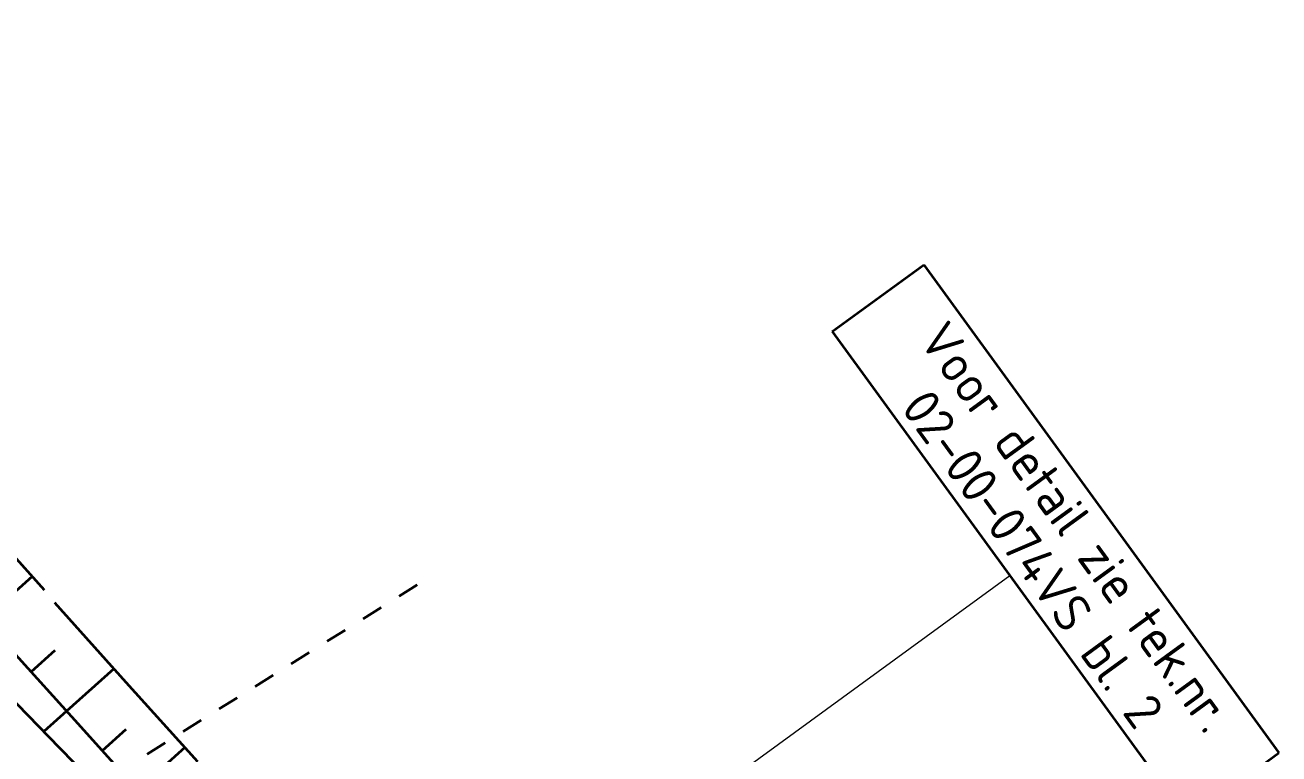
# Model space of a CAD drawing. Header units: metres. Extents: x 134219 to 139178, y 438661 to 444352.
# Drawn here: x 135108.4 to 135226.6, y 443591.3 to 443659.9 of the extents above; entities that cross this region are included whole.
import ezdxf
from ezdxf.enums import TextEntityAlignment as Align

# ---------------------------------------------------------------- set-up
doc = ezdxf.new("R2010")
doc.units = ezdxf.units.M
doc.linetypes.add('13strp', pattern=[4, 1, -3])
doc.linetypes.add('XX-FASEGRENS', pattern=[4, 2, -2])
for name, color, linetype, lineweight in [('N-WE-KG-FASEGRENS-G', 7, 'XX-FASEGRENS', 35), ('N-WE-KL-ET_LS_OV-T35', 3, 'Continuous', 35), ('Utd-ondergr-nw', 8, '13strp', 35), ('X-XX-AL-AANPIJLING-G', 7, 'Continuous', 18)]:
    doc.layers.add(name, color=color, linetype=linetype, lineweight=lineweight)
doc.styles.add('ISO18', font='NLCS-ISO.ttf')
doc.styles.add('NLCS-ISO', font='NLCS-ISO.ttf')
doc.dimstyles.new('UTD', dxfattribs={"dimtxt": 1.8, "dimasz": 1.8, "dimexe": 0, "dimexo": 0, "dimgap": 0.5, "dimtad": 1, "dimdec": 1, "dimzin": 1, "dimdsep": 46, "dimtxsty": 'ISO18', "dimcen": 2.5, "dimclrd": 256, "dimclre": 256, "dimclrt": 1, "dimadec": 0, "dimazin": 0, "dimtfac": 1, "dimtdec": 1, "dimtmove": 0, "dimatfit": 3, "dimfxl": 0, "dimlwd": -1, "dimlwe": -1, "dimarcsym": 0})

msp = doc.modelspace()

# ---------------------------------------------------------------- linework, layer by layer
at = {"layer": 'N-WE-KG-FASEGRENS-G'}
msp.add_line((135145.39, 443607.19), (134997.72, 443514.77), dxfattribs=at)
at = {"layer": 'N-WE-KL-ET_LS_OV-T35'}
for p, q in [((135184.49, 443631.05, 4.81), (135193.11, 443637.32, 4.81)), ((135193.11, 443637.32, 4.81), (135226.57, 443591.38, 4.81)), ((135184.49, 443631.05, 4.81), (135217.95, 443585.1, 4.81)), ((135217.95, 443585.1, 4.81), (135226.57, 443591.38, 4.81))]:
    msp.add_line(p, q, dxfattribs=at)
at = {"layer": 'Utd-ondergr-nw', "linetype": 'Continuous', "flags": 128}
for points in [[(135061.51, 443659.9), (135065.66, 443655.52), (135068.59, 443652.4), (135075.62, 443644.86), (135082.61, 443637.28), (135089.56, 443629.68), (135094.48, 443624.26), (135096.48, 443622.04), (135103.37, 443614.39), (135110.25, 443606.73)], [(135109.12, 443607.99), (135104.65, 443603.99)], [(135124.71, 443590.54), (135117.98, 443598.02), (135111.24, 443605.5)], [(135165.81, 443535.77), (135160.69, 443541.47), (135154.88, 443547.88), (135154.27, 443548.56), (135153.95, 443548.91), (135147.27, 443556.4), (135140.57, 443563.89), (135133.87, 443571.37), (135127.16, 443578.85), (135120.44, 443586.33), (135113.72, 443593.8), (135106.99, 443601.27)], [(135111.24, 443601.02), (135109.02, 443599.02)], [(135118.74, 443584.65), (135111.73, 443591.83), (135104.71, 443599), (135103.36, 443600.38)], [(135116.82, 443599.31), (135112.36, 443595.3)], [(135112.36, 443595.3), (135110.22, 443593.38)], [(135117.94, 443593.59), (135115.71, 443591.59)], [(135123.51, 443591.88), (135119.05, 443587.87)]]:
    msp.add_lwpolyline(points, dxfattribs=at)

# ---------------------------------------------------------------- texts
at = {"layer": 'N-WE-KL-ET_LS_OV-T35', "style": 'NLCS-ISO'}
for s, p in [('Voor detail zie tek.nr.', (135206.09, 443611.62, 4.81)), ('02-00-074VS bl. 2', (135201.96, 443608.61, 4.81))]:
    msp.add_text(s, height=3.5, rotation=306.066, dxfattribs=at).set_placement(p, align=Align.CENTER)

# ---------------------------------------------------------------- leaders
at = {"layer": 'X-XX-AL-AANPIJLING-G'}
msp.add_leader([(135140.86, 443564.12, 4.81), (135201.22, 443608.08, 4.81)], dimstyle='UTD', override={"dimasz": 3.5, "dimfxl": 0}, dxfattribs=at)

doc.saveas('drawing.dxf')
